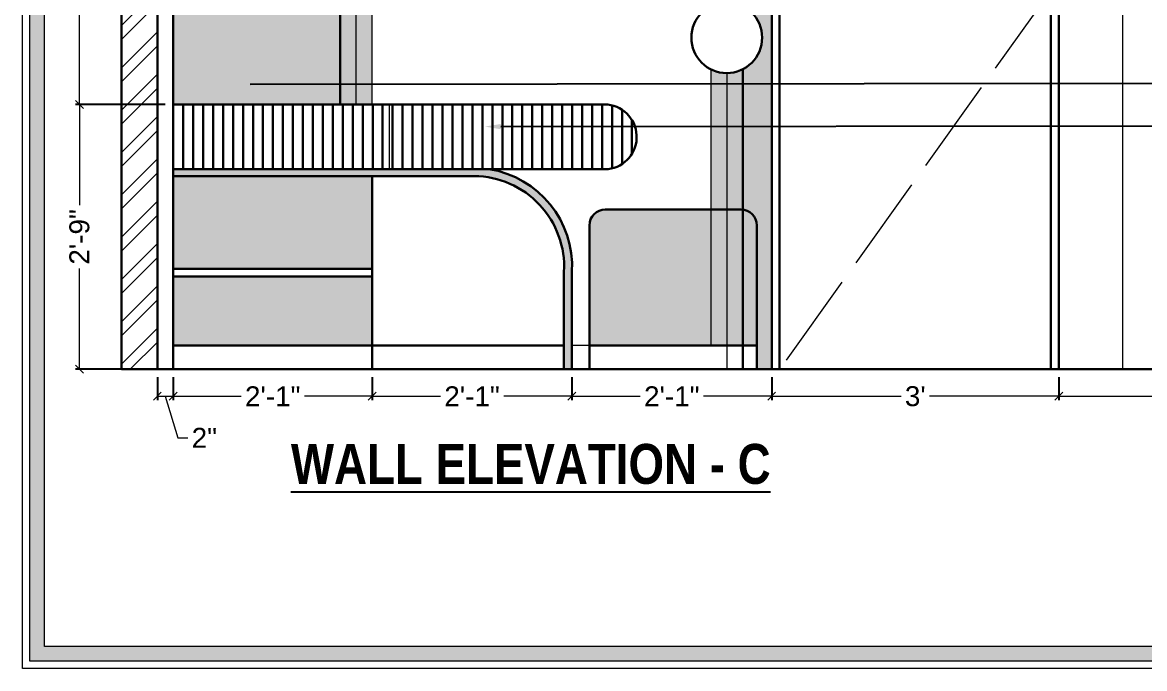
# Model space of a CAD drawing. Header units: millimetres. Extents: x 56222 to 3066687, y -650199 to -121287.
# Drawn here: x 131535.6 to 131676.2, y -183193.3 to -183112.4 of the extents above; entities that cross this region are included whole.
import ezdxf
from ezdxf import colors
from ezdxf.entities.mleader import LeaderData, LeaderLine
from ezdxf.math import Vec2, Vec3

# ---------------------------------------------------------------- set-up
doc = ezdxf.new("R2010")
doc.units = ezdxf.units.MM
doc.header["$MEASUREMENT"] = 0
doc.header["$PDMODE"] = 35
doc.linetypes.add('ACAD_ISO02W100', pattern=[15, 12, -3])
doc.linetypes.add('DASHEDX2', pattern=[1.5, 1, -0.5])
doc.layers.get('Defpoints').update_dxf_attribs({"color": 220})
doc.layers.add('AR HATCH-7', color=7, linetype='Continuous')
for name, color, linetype, lineweight in [('dim05', 1, 'Continuous', 13), ('Dimension', 10, 'DASHEDX2', 20), ('FURNITURE', 32, 'Continuous', 9), ('HACHA', 253, 'Continuous', 5), ('Labelling', 1, 'Continuous', 25), ('Text', 7, 'Continuous', 15), ('TILE', 14, 'Continuous', 9), ('wall', 7, 'Continuous', 30), ('XX~SLAB ( BEAM )~ ( DIM )', 7, 'Continuous', 9)]:
    doc.layers.add(name, color=color, linetype=linetype, lineweight=lineweight)
doc.styles.add('Arial', font='arial.ttf')
doc.styles.get("Standard").update_dxf_attribs({"font": 'arial.ttf', "height": 6})
doc.styles.add('style4', font='ARIALN.TTF')
doc.dimstyles.new('ISO-25', dxfattribs={"dimtxt": 2.5, "dimasz": 1, "dimexe": 0.5, "dimexo": 1, "dimtad": 0, "dimdec": 1, "dimlunit": 4, "dimtxsty": 'Standard', "dimblk": 'OBLIQUE', "dimcen": 2.5, "dimclrd": 1, "dimclre": 1, "dimclrt": 5, "dimadec": 0, "dimazin": 0, "dimtfac": 1, "dimtdec": 1, "dimtmove": 0, "dimatfit": 3, "dimfxl": 1, "dimlwd": -1, "dimarcsym": 0})

# ---------------------------------------------------------------- blocks, each defined once
blk = doc.blocks.new('_Oblique')
at = {"layer": 'wall', "color": 0, "lineweight": -2}
blk.add_line((-0.5, -0.5), (0.5, 0.5), dxfattribs=at)
blk = doc.blocks.new('*D223')
at = {"layer": 'Defpoints', "color": 0, "lineweight": 30, "transparency": 16777216}
for p in [(131552.4852042, -183155.8487709357), (131554.4852042, -183155.8487709357), (131554.4852042, -183159.2305793873)]:
    blk.add_point(p, dxfattribs=at)
at = {"layer": 'dim05', "color": 1, "linetype": 'Continuous', "lineweight": -2, "transparency": 16777216}
for p, q in [((131552.4852042, -183156.8487709357), (131552.4852042, -183159.7305793873)), ((131554.4852042, -183156.8487709357), (131554.4852042, -183159.7305793873))]:
    blk.add_line(p, q, dxfattribs=at)
at = {"layer": 'dim05', "color": 1, "linetype": 'Continuous', "transparency": 16777216}
for p, q in [((131552.4852042, -183159.2305793873), (131554.4852042, -183159.2305793873)), ((131553.4852042, -183159.2305793873), (131555.0460585656, -183164.4334272727)), ((131555.0460585656, -183164.4334272727), (131556.2960585656, -183164.4334272727))]:
    blk.add_line(p, q, dxfattribs=at)
at = {"layer": 'dim05', "color": 1, "transparency": 16777216, "rotation": 180}
blk.add_blockref('_Oblique', (131552.4852042, -183159.2305793873), dxfattribs=at)
at = {"layer": 'dim05', "color": 1, "transparency": 16777216}
blk.add_blockref('_Oblique', (131554.4852042, -183159.2305793873), dxfattribs=at)
at = {"layer": 'dim05', "color": 5, "lineweight": 25, "transparency": 16777216, "insert": (131558.3791076789, -183164.4334272727), "char_height": 2.5, "attachment_point": 5, "style": 'Arial'}
blk.add_mtext('2"', dxfattribs=at)
blk = doc.blocks.new('*D224')
at = {"layer": 'Defpoints', "color": 0, "lineweight": 30, "transparency": 16777216}
for p in [(131554.4852042, -183155.8487709357), (131579.4109527951, -183155.8487709357), (131579.4109527951, -183159.2305793873)]:
    blk.add_point(p, dxfattribs=at)
at = {"layer": 'dim05', "color": 1, "linetype": 'Continuous', "lineweight": -2, "transparency": 16777216}
for p, q in [((131554.4852042, -183156.8487709357), (131554.4852042, -183159.7305793873)), ((131579.4109527951, -183156.8487709357), (131579.4109527951, -183159.7305793873))]:
    blk.add_line(p, q, dxfattribs=at)
at = {"layer": 'dim05', "color": 1, "linetype": 'Continuous', "transparency": 16777216}
for p, q in [((131554.4852042, -183159.2305793873), (131562.9789448004, -183159.2305793873)), ((131579.4109527951, -183159.2305793873), (131570.9172121947, -183159.2305793873))]:
    blk.add_line(p, q, dxfattribs=at)
at = {"layer": 'dim05', "color": 1, "transparency": 16777216, "rotation": 180}
blk.add_blockref('_Oblique', (131554.4852042, -183159.2305793873), dxfattribs=at)
at = {"layer": 'dim05', "color": 1, "transparency": 16777216}
blk.add_blockref('_Oblique', (131579.4109527951, -183159.2305793873), dxfattribs=at)
at = {"layer": 'dim05', "color": 5, "lineweight": 25, "transparency": 16777216, "insert": (131566.9480784975, -183159.2305793873), "char_height": 2.5, "attachment_point": 5, "style": 'Arial'}
blk.add_mtext('2\'-1"', dxfattribs=at)
blk = doc.blocks.new('*D225')
at = {"layer": 'Defpoints', "color": 0, "lineweight": 30, "transparency": 16777216}
for p in [(131579.4109527951, -183155.8487709357), (131604.4540900674, -183155.8487709357), (131604.4540900674, -183159.2305793873)]:
    blk.add_point(p, dxfattribs=at)
at = {"layer": 'dim05', "color": 1, "linetype": 'Continuous', "lineweight": -2, "transparency": 16777216}
for p, q in [((131579.4109527951, -183156.8487709357), (131579.4109527951, -183159.7305793873)), ((131604.4540900674, -183156.8487709357), (131604.4540900674, -183159.7305793873))]:
    blk.add_line(p, q, dxfattribs=at)
at = {"layer": 'dim05', "color": 1, "linetype": 'Continuous', "transparency": 16777216}
for p, q in [((131579.4109527951, -183159.2305793873), (131587.9633877341, -183159.2305793873)), ((131604.4540900674, -183159.2305793873), (131595.9016551284, -183159.2305793873))]:
    blk.add_line(p, q, dxfattribs=at)
at = {"layer": 'dim05', "color": 1, "transparency": 16777216, "rotation": 180}
blk.add_blockref('_Oblique', (131579.4109527951, -183159.2305793873), dxfattribs=at)
at = {"layer": 'dim05', "color": 1, "transparency": 16777216}
blk.add_blockref('_Oblique', (131604.4540900674, -183159.2305793873), dxfattribs=at)
at = {"layer": 'dim05', "color": 5, "lineweight": 25, "transparency": 16777216, "insert": (131591.9325214312, -183159.2305793873), "char_height": 2.5, "attachment_point": 5, "style": 'Arial'}
blk.add_mtext('2\'-1"', dxfattribs=at)
blk = doc.blocks.new('*D226')
at = {"layer": 'Defpoints', "color": 0, "lineweight": 30, "transparency": 16777216}
for p in [(131604.4540900674, -183155.8487709357), (131629.4852042, -183155.8487709357), (131629.4852042, -183159.2305793873)]:
    blk.add_point(p, dxfattribs=at)
at = {"layer": 'dim05', "color": 1, "linetype": 'Continuous', "lineweight": -2, "transparency": 16777216}
for p, q in [((131604.4540900674, -183156.8487709357), (131604.4540900674, -183159.7305793873)), ((131629.4852042, -183156.8487709357), (131629.4852042, -183159.7305793873))]:
    blk.add_line(p, q, dxfattribs=at)
at = {"layer": 'dim05', "color": 1, "linetype": 'Continuous', "transparency": 16777216}
for p, q in [((131604.4540900674, -183159.2305793873), (131613.0005134366, -183159.2305793873)), ((131629.4852042, -183159.2305793873), (131620.9387808309, -183159.2305793873))]:
    blk.add_line(p, q, dxfattribs=at)
at = {"layer": 'dim05', "color": 1, "transparency": 16777216, "rotation": 180}
blk.add_blockref('_Oblique', (131604.4540900674, -183159.2305793873), dxfattribs=at)
at = {"layer": 'dim05', "color": 1, "transparency": 16777216}
blk.add_blockref('_Oblique', (131629.4852042, -183159.2305793873), dxfattribs=at)
at = {"layer": 'dim05', "color": 5, "lineweight": 25, "transparency": 16777216, "insert": (131616.9696471337, -183159.2305793873), "char_height": 2.5, "attachment_point": 5, "style": 'Arial'}
blk.add_mtext('2\'-1"', dxfattribs=at)
blk = doc.blocks.new('*D227')
at = {"layer": 'Defpoints', "color": 0, "lineweight": 30, "transparency": 16777216}
for p in [(131629.4852042, -183155.8487709357), (131665.4852042, -183155.8487709357), (131665.4852042, -183159.2305793873)]:
    blk.add_point(p, dxfattribs=at)
at = {"layer": 'dim05', "color": 1, "linetype": 'Continuous', "lineweight": -2, "transparency": 16777216}
for p, q in [((131629.4852042, -183156.8487709357), (131629.4852042, -183159.7305793873)), ((131665.4852042, -183156.8487709357), (131665.4852042, -183159.7305793873))]:
    blk.add_line(p, q, dxfattribs=at)
at = {"layer": 'dim05', "color": 1, "linetype": 'Continuous', "transparency": 16777216}
for p, q in [((131629.4852042, -183159.2305793873), (131645.7108181154, -183159.2305793873)), ((131665.4852042, -183159.2305793873), (131649.2595902846, -183159.2305793873))]:
    blk.add_line(p, q, dxfattribs=at)
at = {"layer": 'dim05', "color": 1, "transparency": 16777216, "rotation": 180}
blk.add_blockref('_Oblique', (131629.4852042, -183159.2305793873), dxfattribs=at)
at = {"layer": 'dim05', "color": 1, "transparency": 16777216}
blk.add_blockref('_Oblique', (131665.4852042, -183159.2305793873), dxfattribs=at)
at = {"layer": 'dim05', "color": 5, "lineweight": 25, "transparency": 16777216, "insert": (131647.4852042, -183159.2305793873), "char_height": 2.5, "attachment_point": 5, "style": 'Arial'}
blk.add_mtext("3'", dxfattribs=at)
blk = doc.blocks.new('*D228')
at = {"layer": 'Defpoints', "color": 0, "lineweight": 30, "transparency": 16777216}
for p in [(131665.4852042, -183155.8487709357), (131733.4852042, -183155.8487709357), (131733.4852042, -183159.2305793873)]:
    blk.add_point(p, dxfattribs=at)
at = {"layer": 'dim05', "color": 1, "linetype": 'Continuous', "lineweight": -2, "transparency": 16777216}
for p, q in [((131665.4852042, -183156.8487709357), (131665.4852042, -183159.7305793873)), ((131733.4852042, -183156.8487709357), (131733.4852042, -183159.7305793873))]:
    blk.add_line(p, q, dxfattribs=at)
at = {"layer": 'dim05', "color": 1, "linetype": 'Continuous', "transparency": 16777216}
for p, q in [((131665.4852042, -183159.2305793873), (131695.5373870104, -183159.2305793873)), ((131733.4852042, -183159.2305793873), (131703.4330213896, -183159.2305793873))]:
    blk.add_line(p, q, dxfattribs=at)
at = {"layer": 'dim05', "color": 1, "transparency": 16777216, "rotation": 180}
blk.add_blockref('_Oblique', (131665.4852042, -183159.2305793873), dxfattribs=at)
at = {"layer": 'dim05', "color": 1, "transparency": 16777216}
blk.add_blockref('_Oblique', (131733.4852042, -183159.2305793873), dxfattribs=at)
at = {"layer": 'dim05', "color": 5, "lineweight": 25, "transparency": 16777216, "insert": (131699.4852042, -183159.2305793873), "char_height": 2.5, "attachment_point": 5, "style": 'Arial'}
blk.add_mtext('5\'-8"', dxfattribs=at)
blk = doc.blocks.new('*D229')
at = {"layer": 'Defpoints', "color": 0, "lineweight": 30, "transparency": 16777216}
for p in [(131542.7254088488, -183122.673223973), (131554.4852042001, -183122.673223973), (131552.4852042001, -183155.8487709357)]:
    blk.add_point(p, dxfattribs=at)
at = {"layer": 'dim05', "color": 1, "linetype": 'Continuous', "lineweight": -2, "transparency": 16777216}
for p, q in [((131553.4852042001, -183122.673223973), (131542.2254088488, -183122.673223973)), ((131551.4852042001, -183155.8487709357), (131542.2254088488, -183155.8487709357))]:
    blk.add_line(p, q, dxfattribs=at)
at = {"layer": 'dim05', "color": 1, "linetype": 'Continuous', "transparency": 16777216}
for p, q in [((131542.7254088488, -183122.673223973), (131542.7254088488, -183135.2918637573)), ((131542.7254088488, -183155.8487709357), (131542.7254088488, -183143.2301311515))]:
    blk.add_line(p, q, dxfattribs=at)
at = {"layer": 'dim05', "color": 1, "transparency": 16777216}
for p, rotation in [((131542.7254088488, -183122.673223973), 90), ((131542.7254088488, -183155.8487709357), 270)]:
    blk.add_blockref('_Oblique', p, dxfattribs=dict(at, rotation=rotation))
at = {"layer": 'dim05', "color": 5, "lineweight": 25, "transparency": 16777216, "insert": (131542.7254088488, -183139.2609974544), "char_height": 2.5, "attachment_point": 5, "rotation": 90, "style": 'Arial'}
blk.add_mtext('2\'-9"', dxfattribs=at)
blk = doc.blocks.new('*D230')
at = {"layer": 'Defpoints', "color": 0, "lineweight": 30, "transparency": 16777216}
for p in [(131542.7254088489, -183034.8487709358), (131552.4852042001, -183034.8487709358), (131554.4852042001, -183122.673223973)]:
    blk.add_point(p, dxfattribs=at)
at = {"layer": 'dim05', "color": 1, "linetype": 'Continuous', "lineweight": -2, "transparency": 16777216}
for p, q in [((131551.4852042001, -183034.8487709358), (131542.2254088489, -183034.8487709358)), ((131553.4852042001, -183122.673223973), (131542.2254088489, -183122.673223973))]:
    blk.add_line(p, q, dxfattribs=at)
at = {"layer": 'dim05', "color": 1, "linetype": 'Continuous', "transparency": 16777216}
for p, q in [((131542.7254088489, -183034.8487709358), (131542.7254088489, -183074.8234121884)), ((131542.7254088489, -183122.673223973), (131542.7254088489, -183082.6985827204))]:
    blk.add_line(p, q, dxfattribs=at)
at = {"layer": 'dim05', "color": 1, "transparency": 16777216}
for p, rotation in [((131542.7254088489, -183034.8487709358), 90), ((131542.7254088489, -183122.673223973), 270)]:
    blk.add_blockref('_Oblique', p, dxfattribs=dict(at, rotation=rotation))
at = {"layer": 'dim05', "color": 5, "lineweight": 25, "transparency": 16777216, "insert": (131542.7254088488, -183078.7609974544), "char_height": 2.5, "attachment_point": 5, "rotation": 90, "style": 'Arial'}
blk.add_mtext('7\'-4"', dxfattribs=at)

msp = doc.modelspace()

# ---------------------------------------------------------------- hatches: boundary and pattern name
at = {"layer": 'AR HATCH-7', "lineweight": 9, "true_color": 0x939598}
h = msp.add_hatch(dxfattribs=at)
h.set_pattern_fill('ANSI32', color=252, scale=10)
h.set_pattern_definition([(45, (0, 0), (-2.651650429449553, 2.651650429449553), []), (45, (1.76776695, 0), (-2.651650429449553, 2.651650429449553), [])])
h.paths.add_polyline_path([(131552.4852042, -183040.8487709356), (131547.9852042, -183040.8487709356), (131547.9852042, -183155.8487709357), (131552.4852042, -183155.8487709357)])
h.paths.add_polyline_path([(131737.9852042, -183040.8487709356), (131733.4852042, -183040.8487709356), (131733.4852042, -183050.1773781594), (131737.9852042, -183050.169955115)])
h.paths.add_polyline_path([(131737.9852042, -183050.169955115), (131733.4852042, -183050.1773781594), (131733.4852042, -183066.1775816904), (131737.9852042, -183066.1545076646)])
h.paths.add_polyline_path([(131737.9852042, -183066.1545076646), (131733.4852042, -183066.1775816904), (131733.4852042, -183075.8639459969), (131737.9852042, -183075.8579782406)])
h.paths.add_polyline_path([(131737.9852042, -183075.8579782406), (131733.4852042, -183075.8639459969), (131733.4852042, -183086.8478570585), (131737.9852042, -183086.8430372943)])
h.paths.add_polyline_path([(131737.9852042, -183086.8430372943), (131733.4852042, -183086.8478570585), (131733.4852042, -183091.682443849), (131737.9852042, -183091.6593698232)])
h.paths.add_polyline_path([(131737.9852042, -183091.6593698232), (131733.4852042, -183091.682443849), (131733.4852042, -183102.4232027702), (131737.9852042, -183102.4157797259)])
h.paths.add_polyline_path([(131737.9852042, -183102.4157797259), (131733.4852042, -183102.4232027702), (131733.4852042, -183119.9589824714), (131737.9852042, -183119.9541627073)])
h.paths.add_polyline_path([(131737.9852042, -183119.9541627073), (131733.4852042, -183119.9589824714), (131733.4852042, -183125.2655519565), (131737.9852042, -183125.2596913561)])
h.paths.add_polyline_path([(131737.9852042, -183125.2596913561), (131733.4852042, -183125.2655519565), (131733.4852042, -183155.8487709357), (131737.9852042, -183155.8487709357)])
h.paths.add_polyline_path([(131765.3410944221, -183026.9532800456), (131791.0333133531, -183026.9532800456), (131791.0333133531, -183023.7758760848), (131765.3410944221, -183023.7758760848)], flags=9)
h.paths.add_polyline_path([(131771.1257188519, -183063.2277574927), (131784.120599122, -183063.2277574927), (131784.120599122, -183060.2108719205), (131771.1257188519, -183060.2108719205)], flags=9)
h.paths.add_polyline_path([(131768.8590051619, -183078.4755826953), (131786.387312812, -183078.4755826953), (131786.387312812, -183075.4040287268), (131768.8590051619, -183075.4040287268)], flags=9)
h.paths.add_polyline_path([(131762.6337840968, -183023.6735214739), (131793.7229119747, -183023.6735214739), (131793.7229119747, -183020.4961175131), (131762.6337840968, -183020.4961175131)], flags=9)
h.paths.add_polyline_path([(131781.1476331081, -183131.0131533922), (131793.4881182001, -183131.0131533922), (131793.4881182001, -183128.6800753161), (131781.1476331081, -183128.6800753161)], flags=9)
h.paths.add_polyline_path([(131778.6473430063, -183089.8708795363), (131790.1634533252, -183089.8708795363), (131790.1634533252, -183087.5670418846), (131778.6473430063, -183087.5670418846)], flags=9)
h.paths.add_polyline_path([(131763.2804073106, -183099.545558126), (131772.1125544601, -183099.545558126), (131772.1125544601, -183097.2109410802), (131763.2804073106, -183097.2109410802)], flags=9)
h.paths.add_polyline_path([(131763.7465314403, -183089.8372786977), (131770.6862588399, -183089.8372786977), (131770.6862588399, -183087.5811491069), (131763.7465314403, -183087.5811491069)], flags=9)
h.paths.add_polyline_path([(131761.4610233761, -183073.2970014975), (131782.5403862383, -183073.2970014975), (131782.5403862383, -183070.1216920679), (131761.4610233761, -183070.1216920679)], flags=9)
h.paths.add_polyline_path([(131765.4319230324, -183165.2369204529), (131782.3712208842, -183165.2369204529), (131782.3712208842, -183162.5880453139), (131765.4319230324, -183162.5880453139)], flags=9)
h.paths.add_polyline_path([(131765.0966717611, -183161.5230808309), (131778.7724432086, -183161.5230808309), (131778.7724432086, -183158.8742056919), (131765.0966717611, -183158.8742056919)], flags=9)
h.paths.add_polyline_path([(131765.4108793371, -183157.3130287163), (131790.5326673569, -183157.3130287163), (131790.5326673569, -183154.6641535774), (131765.4108793371, -183154.6641535774)], flags=9)
h.paths.add_polyline_path([(131765.6263644228, -183153.6630888742), (131785.132116274, -183153.6630888742), (131785.132116274, -183151.0142137352), (131765.6263644228, -183151.0142137352)], flags=9)
h.paths.add_polyline_path([(131760.959267743, -183055.8071612625), (131783.788262406, -183055.8071612625), (131783.788262406, -183052.631851833), (131760.959267743, -183052.631851833)], flags=9)
h.paths.add_polyline_path([(131761.46429735, -183049.9545839423), (131792.0548994577, -183049.9545839423), (131792.0548994577, -183041.8619100704), (131761.46429735, -183041.8619100704)], flags=9)
h.paths.add_polyline_path([(131761.46429735, -183041.181833895), (131794.4418075822, -183041.181833895), (131794.4418075822, -183038.8376045569), (131761.46429735, -183038.8376045569)], flags=9)
h.paths.add_polyline_path([(131761.46429735, -183038.1567524036), (131787.1095920854, -183038.1567524036), (131787.1095920854, -183035.8125230655), (131761.46429735, -183035.8125230655)], flags=9)
h.paths.add_polyline_path([(131761.6548856843, -183033.5006733231), (131770.255161398, -183033.5006733231), (131770.255161398, -183031.1660562773), (131761.6548856843, -183031.1660562773)], flags=9)
h.paths.add_polyline_path([(131790.5005364155, -183118.5867908075), (131792.9242280251, -183118.5867908075), (131792.9242280251, -183116.4017796608), (131790.5005364155, -183116.4017796608)], flags=9)
h.paths.add_polyline_path([(131786.0538443081, -183118.2739747463), (131788.4797057401, -183118.2739747463), (131788.4797057401, -183116.6769854673), (131786.0538443081, -183116.6769854673)], flags=9)
h.paths.add_polyline_path([(131781.6997312894, -183118.2739747461), (131784.1255927214, -183118.2739747461), (131784.1255927214, -183116.6769854671), (131781.6997312894, -183116.6769854671)], flags=9)
h.paths.add_polyline_path([(131761.5891988432, -183118.8111405118), (131776.7280438528, -183118.8111405118), (131776.7280438528, -183116.476523466), (131761.5891988432, -183116.476523466)], flags=9)
h.paths.add_polyline_path([(131782.8569154628, -183123.3358547781), (131791.7880696636, -183123.3358547781), (131791.7880696636, -183120.2363697878), (131782.8569154628, -183120.2363697878)], flags=9)
h.paths.add_polyline_path([(131761.5894553381, -183123.2954414982), (131778.9469816756, -183123.2954414982), (131778.9469816756, -183120.9623634221), (131761.5894553381, -183120.9623634221)], flags=9)
h.paths.add_polyline_path([(131784.2317284013, -183127.4994778542), (131790.3537498965, -183127.4994778542), (131790.3537498965, -183124.3999928639), (131784.2317284013, -183124.3999928639)], flags=9)
h.paths.add_polyline_path([(131761.6020235908, -183130.9701319177), (131774.262101392, -183130.9701319177), (131774.262101392, -183128.7124633572), (131761.6020235908, -183128.7124633572)], flags=9)
h.paths.add_polyline_path([(131783.2062615864, -183135.5811005692), (131791.4294897218, -183135.5811005692), (131791.4294897218, -183133.3249709785), (131783.2062615864, -183133.3249709785)], flags=9)
h.paths.add_polyline_path([(131761.5894553382, -183135.4198252254), (131776.61185164, -183135.4198252254), (131776.61185164, -183133.0867471494), (131761.5894553382, -183133.0867471494)], flags=9)
h.paths.add_polyline_path([(131761.224055154, -183127.1422451088), (131769.476010724, -183127.1422451088), (131769.476010724, -183124.8091670327), (131761.224055154, -183124.8091670327)], flags=9)
h.paths.add_polyline_path([(131762.6211902211, -183111.6651185121), (131794.3773574182, -183111.6651185121), (131794.3773574182, -183107.7394036871), (131762.6211902211, -183107.7394036871)], flags=9)
h.paths.add_polyline_path([(131765.859986543, -183014.8342647433), (131791.7037099037, -183014.8342647433), (131791.7037099037, -183011.6589553137), (131765.859986543, -183011.6589553137)], flags=9)
h.paths.add_polyline_path([(131568.1114574044, -183172.4976384983), (131630.7444724112, -183172.4976384983), (131630.7444724112, -183162.0133274479), (131568.1114574044, -183162.0133274479)], flags=9)
at = {"layer": 'AR HATCH-7', "lineweight": 30, "true_color": 0xe7e2df, "transparency": 33554687}
h = msp.add_hatch(color=254, dxfattribs=at)
h.dxf.hatch_style = 1
edge = h.paths.add_edge_path()
edge.add_line((131629.4852042, -183040.8487709356), (131554.4852042, -183040.8487709356))
edge.add_line((131554.4852042, -183040.8487709356), (131554.4852042, -183122.673223973))
edge.add_line((131554.4852042, -183122.673223973), (131575.4109527951, -183122.673223973))
edge.add_line((131575.4109527951, -183122.673223973), (131575.4109527951, -183087.017163861))
edge.add_line((131575.4109527951, -183087.017163861), (131571.6008610338, -183087.0212446929))
edge.add_line((131571.6008610338, -183087.0212446929), (131571.6008610338, -183100.006963003))
edge.add_arc((131564.9832368958, -183098.7983422635), 6.72708802699165, 186.1842160074224, 349.6497656373681, ccw=False)
edge.add_line((131558.2952959588, -183099.5230210521), (131558.2952959588, -183063.5576102674))
edge.add_arc((131564.9832368958, -183064.2822890561), 6.727088027010899, 90, 173.815783992058, ccw=False)
edge.add_line((131564.9832368958, -183057.5552010291), (131564.9480784975, -183057.5544132207))
edge.add_line((131564.9480784975, -183057.5544132207), (131564.9832368958, -183057.5552010291))
edge.add_arc((131564.9832368958, -183064.2822890561), 6.727088027022546, 10.350234362343485, 90, ccw=False)
edge.add_line((131571.6008610338, -183063.0736683166), (131571.6008610338, -183087.0212446929))
edge.add_line((131571.6008610338, -183087.0212446929), (131575.4109527951, -183087.017163861))
edge.add_line((131575.4109527951, -183087.017163861), (131575.4109527951, -183078.0105382809))
edge.add_arc((131600.6325931214, -183078.0105382809), 25.22164032631554, 10.592526118590285, 180.0000000000661, ccw=False)
edge.add_line((131625.4244399521, -183073.3742173824), (131629.4852042, -183073.3688321266))
edge.add_line((131629.4852042, -183073.3688321266), (131629.4852042, -183040.8487709356))
edge = h.paths.add_edge_path(flags=17)
edge.add_line((131629.4852042, -183073.3688321266), (131625.4244399521, -183073.3742173824))
edge.add_arc((131600.6325931213, -183078.0105382809), 25.22164032637338, -6.610889613511972e-11, 10.5925261185659, ccw=False)
edge.add_line((131625.8542334477, -183078.0105382809), (131625.8542334477, -183086.9010242866))
edge.add_arc((131623.8542334482, -183090.8612871335), 4.436629555757349, 61.480835737285815, 63.20544899635638, ccw=False)
edge.add_line((131625.9725141191, -183086.9630094607), (131629.4852042, -183086.9592471635))
edge.add_line((131629.4852042, -183086.9592471635), (131629.4852042, -183073.3688321266))
edge = h.paths.add_edge_path(flags=17)
edge.add_line((131629.4852042, -183086.9592471635), (131625.9725141191, -183086.9630094607))
edge.add_arc((131623.8542334477, -183090.8612871337), 4.436629556121227, 0, 61.48083573256878, ccw=False)
edge.add_arc((131623.8542334477, -183090.8612871337), 4.436629556119442, 296.7945510083305, 359.99999999962415, ccw=False)
edge.add_line((131625.8542334477, -183094.8215499808), (131625.8542334477, -183098.6234983395))
edge.add_arc((131623.8542334477, -183102.5837611866), 4.43662955611028, -0.16745377827578523, 63.20544899150008, ccw=False)
edge.add_line((131628.2908440556, -183102.5967277494), (131629.4852042, -183102.5947575743))
edge.add_line((131629.4852042, -183102.5947575743), (131629.4852042, -183086.9592471635))
edge = h.paths.add_edge_path(flags=17)
edge.add_line((131629.4852042, -183102.5947575743), (131628.2908440556, -183102.5967277494))
edge.add_arc((131623.8542334477, -183102.5837611866), 4.436629556105052, 296.79455100849987, 359.8325462217242, ccw=False)
edge.add_line((131625.8542334477, -183106.5440240337), (131625.8542334477, -183110.3459723925))
edge.add_arc((131623.8542334477, -183114.3062352396), 4.43662955613626, 3.757918420888018e-10, 63.20544899166953, ccw=False)
edge.add_arc((131623.8542334477, -183114.3062352396), 4.436629556119442, 296.7945510083305, 359.99999999962415, ccw=False)
edge.add_line((131625.8542334477, -183118.2664980867), (131625.8542334477, -183120.0742615593))
edge.add_line((131625.8542334477, -183120.0742615593), (131629.4852042, -183120.0703725764))
edge.add_line((131629.4852042, -183120.0703725764), (131629.4852042, -183102.5947575743))
h.paths.add_polyline_path([(131629.4852042, -183120.0703725764), (131625.8542334477, -183120.0742615593), (131625.8542334477, -183125.4057257591), (131629.4852042, -183125.4009969439)])
edge = h.paths.add_edge_path()
edge.add_line((131629.4852042, -183125.4009969439), (131625.8542334477, -183125.4057257591))
edge.add_line((131625.8542334477, -183125.4057257591), (131625.8542334477, -183135.8381298537))
edge.add_arc((131625.6303663733, -183137.8255612445), 2.000000000022324, 8.33779267850332e-10, 83.57321245498753, ccw=False)
edge.add_line((131627.6303663733, -183137.8255612445), (131627.6303663734, -183155.8487709357))
edge.add_line((131627.6303663734, -183155.8487709357), (131629.4852042, -183155.8487709357))
edge.add_line((131629.4852042, -183155.8487709357), (131629.4852042, -183125.4009969439))
edge = h.paths.add_edge_path()
edge.add_line((131625.8542334477, -183125.4057257591), (131623.8542334477, -183125.4083304704))
edge.add_line((131623.8542334477, -183125.4083304704), (131623.8542334477, -183135.8255612445))
edge.add_line((131623.8542334477, -183135.8255612445), (131625.6303663733, -183135.8255612445))
edge.add_arc((131625.6303663733, -183137.8255612445), 2.000000000029104, 83.57321245333048, 89.9999999983325, ccw=False)
edge.add_line((131625.8542334477, -183135.8381298537), (131625.8542334477, -183125.4057257591))
h.paths.add_polyline_path([(131623.8542334477, -183125.4083304704), (131621.8542334477, -183125.4109351817), (131621.8542334477, -183135.8255612445), (131623.8542334477, -183135.8255612445)])
h.paths.add_polyline_path([(131625.8542334477, -183120.0742615593), (131623.8542334477, -183120.0764036767), (131623.8542334477, -183125.4083304704), (131625.8542334477, -183125.4057257591)])
h.paths.add_polyline_path([(131623.8542334477, -183120.0764036767), (131621.8542334477, -183120.0785457941), (131621.8542334477, -183125.4109351817), (131623.8542334477, -183125.4083304704)])
edge = h.paths.add_edge_path(flags=17)
edge.add_arc((131623.8542334477, -183114.3062352396), 4.436629556149379, 270.00000000037585, 296.79455100866596, ccw=False)
edge.add_line((131623.8542334477, -183118.7428647957), (131623.8542334477, -183120.0764036767))
edge.add_line((131623.8542334477, -183120.0764036767), (131625.8542334477, -183120.0742615593))
edge.add_line((131625.8542334477, -183120.0742615593), (131625.8542334477, -183118.2664980867))
edge = h.paths.add_edge_path(flags=17)
edge.add_arc((131623.8542334477, -183114.3062352396), 4.436629556148546, 243.20544899133398, 269.99999999962415, ccw=False)
edge.add_line((131621.8542334477, -183118.2664980867), (131621.8542334477, -183120.0785457941))
edge.add_line((131621.8542334477, -183120.0785457941), (131623.8542334477, -183120.0764036767))
edge.add_line((131623.8542334477, -183120.0764036767), (131623.8542334477, -183118.7428647957))
edge = h.paths.add_edge_path(flags=17)
edge.add_arc((131623.8542334477, -183102.5837611866), 4.436629556123401, 270.00000000037585, 296.7945510088354, ccw=False)
edge.add_line((131623.8542334477, -183107.0203907427), (131623.8542334477, -183109.8696056835))
edge.add_arc((131623.8542334477, -183114.3062352396), 4.436629556148546, 63.20544899133398, 89.99999999962421, ccw=False)
edge.add_line((131625.8542334477, -183110.3459723925), (131625.8542334477, -183106.5440240337))
edge = h.paths.add_edge_path(flags=17)
edge.add_arc((131623.8542334477, -183102.5837611866), 4.436629556119442, 243.2054489911646, 269.99999999962415, ccw=False)
edge.add_line((131621.8542334477, -183106.5440240337), (131621.8542334477, -183110.3459723925))
edge.add_arc((131623.8542334477, -183114.3062352396), 4.436629556149379, 90.00000000037579, 116.79455100866599, ccw=False)
edge.add_line((131623.8542334477, -183109.8696056835), (131623.8542334477, -183107.0203907427))
edge = h.paths.add_edge_path(flags=17)
edge.add_arc((131623.8542334477, -183090.8612871337), 4.436629556149379, 270.00000000037585, 296.79455100866596, ccw=False)
edge.add_line((131623.8542334477, -183095.2979166898), (131623.8542334477, -183098.1471316305))
edge.add_arc((131623.8542334477, -183102.5837611866), 4.436629556119442, 63.20544899116459, 89.99999999962421, ccw=False)
edge.add_line((131625.8542334477, -183098.6234983395), (131625.8542334477, -183094.8215499808))
edge = h.paths.add_edge_path(flags=17)
edge.add_arc((131623.8542334477, -183090.8612871337), 4.436629556148546, 243.20544899133398, 269.99999999962415, ccw=False)
edge.add_line((131621.8542334477, -183094.8215499808), (131621.8542334477, -183098.6234983395))
edge.add_arc((131623.8542334477, -183102.5837611866), 4.436629556123401, 90.00000000037579, 116.79455100883541, ccw=False)
edge.add_line((131623.8542334477, -183098.1471316305), (131623.8542334477, -183095.2979166898))
edge = h.paths.add_edge_path(flags=17)
edge.add_line((131625.4244399521, -183073.3742173824), (131623.3872443433, -183073.3769190462))
edge.add_arc((131600.6325931213, -183078.0105382809), 23.22164032639741, -7.179323802120052e-11, 11.509993107715104, ccw=False)
edge.add_line((131623.8542334477, -183078.0105382809), (131623.8542334477, -183086.4246575776))
edge.add_arc((131623.8542334477, -183090.8612871337), 4.436629556148546, 63.20544899133398, 89.99999999962421, ccw=False)
edge.add_line((131625.8542334477, -183086.9010242866), (131625.8542334477, -183078.0105382809))
edge.add_arc((131600.6325931213, -183078.0105382809), 25.22164032637374, 359.9999999999339, 370.592526118566)
edge = h.paths.add_edge_path(flags=16)
edge.add_line((131623.3872443433, -183073.3769190462), (131621.3428009816, -183073.3796303217))
edge.add_arc((131600.6325931214, -183078.010538281), 21.22164032631614, 7.861444828449748e-11, 12.60428963680431, ccw=False)
edge.add_line((131621.8542334477, -183078.0105382809), (131621.8542334477, -183086.9010242866))
edge.add_arc((131623.8542334477, -183090.8612871337), 4.436629556149379, 90.00000000037579, 116.79455100866599, ccw=False)
edge.add_line((131623.8542334477, -183086.4246575776), (131623.8542334477, -183078.0105382809))
edge.add_arc((131600.6325931213, -183078.0105382809), 23.22164032640285, 359.9999999999282, 371.5099931077151)
edge = h.paths.add_edge_path(flags=17)
edge.add_line((131575.4109527951, -183078.0105382809), (131575.4109527951, -183087.017163861))
edge.add_line((131575.4109527951, -183087.017163861), (131577.4109527951, -183087.0150217436))
edge.add_line((131577.4109527951, -183087.0150217436), (131577.4109527951, -183078.0105382809))
edge.add_arc((131600.6325931214, -183078.0105382809), 23.22164032631554, 11.509993107828393, 180, ccw=False)
edge.add_line((131623.3872443433, -183073.3769190462), (131625.4244399521, -183073.3742173824))
edge.add_arc((131600.6325931214, -183078.0105382809), 25.22164032632151, 10.59252611865526, 180)
edge = h.paths.add_edge_path(flags=16)
edge.add_line((131577.4109527951, -183078.0105382809), (131577.4109527951, -183087.0150217436))
edge.add_line((131577.4109527951, -183087.0150217436), (131579.4109527951, -183087.0128796262))
edge.add_line((131579.4109527951, -183087.0128796262), (131579.4109527951, -183078.0105382809))
edge.add_arc((131600.6325931214, -183078.0105382809), 21.22164032631554, 12.604289636727685, 180, ccw=False)
edge.add_line((131621.3428009816, -183073.3796303217), (131623.3872443433, -183073.3769190462))
edge.add_arc((131600.6325931214, -183078.0105382809), 23.22164032631766, 11.50999310782845, 180)
h.paths.add_polyline_path([(131579.4109527951, -183087.0128796262), (131577.4109527951, -183087.0150217436), (131577.4109527951, -183120.1261471566), (131579.4109527951, -183120.1240050392)], flags=17)
h.paths.add_polyline_path([(131577.4109527951, -183087.0150217436), (131575.4109527951, -183087.017163861), (131575.4109527951, -183120.128289274), (131577.4109527951, -183120.1261471566)], flags=17)
h.paths.add_polyline_path([(131579.4109527951, -183120.1240050392), (131577.4109527951, -183120.1261471566), (131577.4109527951, -183122.673223973), (131579.4109527951, -183122.673223973)], flags=17)
h.paths.add_polyline_path([(131577.4109527951, -183120.1261471566), (131575.4109527951, -183120.128289274), (131575.4109527951, -183122.673223973), (131577.4109527951, -183122.673223973)], flags=17)
at = {"layer": 'AR HATCH-7', "lineweight": 30, "true_color": 0xc8c92d}
h = msp.add_hatch(color=52, dxfattribs=at)
h.dxf.hatch_style = 1
edge = h.paths.add_edge_path()
edge.add_line((131594.0482541753, -183130.7697717351), (131554.4852042, -183130.7697717351))
edge.add_line((131554.4852042, -183130.7697717351), (131554.4852042, -183131.6383015169))
edge.add_line((131554.4852042, -183131.6383015169), (131592.2040900674, -183131.6383015169))
edge.add_arc((131592.0911913262, -183143.0175815868), 11.3798401146511, -3.1267830639131944, 89.43156253187777, ccw=False)
edge.add_line((131603.4540900674, -183143.6383015169), (131603.4540900674, -183155.8487709357))
edge.add_line((131603.4540900674, -183155.8487709357), (131604.4540900674, -183155.8487709357))
edge.add_line((131604.4540900674, -183155.8487709357), (131604.4540900674, -183143.6383015169))
edge.add_arc((131592.1078294277, -183142.9803337673), 12.36378070592016, 356.9494288934499, 440.9704240281685)
at = {"layer": 'Dimension', "linetype": 'Continuous', "true_color": 0xd39e00}
h = msp.add_hatch(color=42, dxfattribs=at)
h.paths.add_polyline_path([(131536.4990437951, -183007.5772644597), (131536.4990437951, -183192.4133636831), (131799.0968054884, -183192.4133636831), (131799.0968054884, -183007.5772644597)])
h.paths.add_polyline_path([(131538.3420062482, -183009.4202269126), (131797.2538430354, -183009.4202269126), (131797.2538430354, -183190.5704012301), (131538.3420062482, -183190.5704012301)], flags=16)
at = {"layer": 'FURNITURE', "lineweight": 30, "true_color": 0xf7abae}
h = msp.add_hatch(color=241, dxfattribs=at)
h.dxf.hatch_style = 1
h.paths.add_polyline_path([(131579.410952795, -183131.6383015169), (131554.4852042, -183131.6383015169), (131554.4852042, -183143.2435362262), (131579.4109527951, -183143.2435362263)])
h.paths.add_polyline_path([(131579.4109527951, -183144.2435362263), (131554.4852042, -183144.2435362262), (131554.4852042, -183152.8487709357), (131579.4109527951, -183152.8487709356)])
h = msp.add_hatch(color=241, dxfattribs=at)
h.dxf.hatch_style = 1
edge = h.paths.add_edge_path()
edge.add_line((131621.8291755377, -183135.8255612445), (131608.6391763692, -183135.8255612445))
edge.add_arc((131608.639176369, -183137.8255612444), 1.999999999854481, 89.99999999583119, 180.0000000025013)
edge.add_line((131606.6391763692, -183137.8255612445), (131606.6391763692, -183152.8487709356))
edge.add_line((131606.6391763692, -183152.8487709356), (131621.8291755377, -183152.8487709356))
edge.add_line((131621.8291755377, -183152.8487709356), (131621.8291755377, -183135.8255612445))
edge = h.paths.add_edge_path()
edge.add_arc((131625.6303663734, -183137.8255612444), 1.999999999970896, 359.9999999991662, 450.0000000008338)
edge.add_line((131625.6303663733, -183135.8255612445), (131621.8291755377, -183135.8255612445))
edge.add_line((131621.8291755377, -183135.8255612445), (131621.8291755377, -183152.8487709356))
edge.add_line((131621.8291755377, -183152.8487709356), (131627.6303663734, -183152.8487709356))
edge.add_line((131627.6303663734, -183152.8487709356), (131627.6303663733, -183137.8255612445))
at = {"layer": 'TILE', "lineweight": 30, "true_color": 0x939598, "transparency": 33554687}
h = msp.add_hatch(dxfattribs=at)
h.set_pattern_fill('ANSI31', color=252, scale=10, angle=45)
h.set_pattern_definition([(90, (39.47698997566476, 0), (-1.25, 0), [])])
h.paths.add_polyline_path([(131581.524644576, -183122.673223973), (131554.4852042, -183122.673223973), (131554.4852042, -183130.7697717351), (131581.524644576, -183130.7697717351)])
edge = h.paths.add_edge_path()
edge.add_line((131608.4394257186, -183122.673223973), (131581.524644576, -183122.673223973))
edge.add_line((131581.524644576, -183122.673223973), (131581.524644576, -183130.7697717351))
edge.add_line((131581.524644576, -183130.7697717351), (131608.9823097188, -183130.7697717351))
edge.add_arc((131608.5017553353, -183126.7355191098), 4.062773284352991, 276.7929826393096, 450.8790458710334)

# ---------------------------------------------------------------- linework, layer by layer
at = {"layer": 'Dimension', "color": 42, "linetype": 'Continuous', "true_color": 0xd39e00}
for points in [[(131535.5775625686, -183006.6557832332), (131800.0182867149, -183006.6557832332), (131800.0182867149, -183193.3348449096), (131535.5775625686, -183193.3348449096)], [(131536.4990437951, -183007.5772644597), (131799.0968054884, -183007.5772644597), (131799.0968054884, -183192.4133636831), (131536.4990437951, -183192.4133636831)], [(131538.3420062482, -183009.4202269126), (131797.2538430354, -183009.4202269126), (131797.2538430354, -183190.5704012301), (131538.3420062482, -183190.5704012301)]]:
    msp.add_lwpolyline(points, close=True, dxfattribs=at)
at = {"layer": 'FURNITURE', "lineweight": 30}
for p, q in [((131554.4852042, -183034.8487709357), (131554.4852042, -183155.8487709357)), ((131629.4852042, -183155.8487709357), (131629.4852042, -183040.8487709356)), ((131575.4109527951, -183122.673223973), (131575.4109527951, -183078.0105382809)), ((131625.8542334477, -183118.2664980867), (131625.8542334477, -183155.8487709357)), ((131592.2040900674, -183131.6383015169), (131554.4852042, -183131.6383015169)), ((131579.410952795, -183131.6383015169), (131579.4109527951, -183155.8487709357)), ((131579.4109527951, -183143.2435362263), (131554.4852042, -183143.2435362262)), ((131603.4540900674, -183143.6383015169), (131603.4540900674, -183155.8487709357)), ((131604.4540900674, -183143.6383015169), (131604.4540900674, -183155.8487709357)), ((131579.4109527951, -183144.2435362263), (131554.4852042, -183144.2435362262)), ((131579.410952795, -183152.8487709356), (131554.4852042, -183152.8487709357)), ((131627.6303663733, -183152.8487709356), (131606.6391763692, -183152.8487709356))]:
    msp.add_line(p, q, dxfattribs=at)
at = {"layer": 'FURNITURE', "lineweight": 5}
for p, q in [((131577.4109527951, -183122.673223973), (131577.4109527951, -183078.0105382809)), ((131623.8542334477, -183118.7428647957), (131623.8542334477, -183155.8487709357)), ((131581.524644576, -183122.673223973), (131581.524644576, -183130.7697717351))]:
    msp.add_line(p, q, dxfattribs=at)
msp.add_lwpolyline([(131579.4109527951, -183122.673223973), (131579.4109527951, -183078.0105382809, -0.9999999999999999), (131621.8542334477, -183078.0105382809), (131621.8542334477, -183086.9010242866)], format="xyb", dxfattribs=at)
at = {"layer": 'FURNITURE', "linetype": 'ACAD_ISO02W100', "lineweight": 5}
msp.add_lwpolyline([(131630.4852042, -183060.8487709357), (131664.4852042, -183108.3487709357), (131630.4852042, -183155.8487709357)], dxfattribs=at)
at = {"layer": 'FURNITURE', "lineweight": 5}
msp.add_lwpolyline([(131621.8542334477, -183118.2664980867), (131621.8542334477, -183152.8487709357), (131604.4540900674, -183152.8487709357)], dxfattribs=at)
at = {"layer": 'FURNITURE', "lineweight": 30}
for points in [[(131608.9823097188, -183130.7697717351), (131554.4852042, -183130.7697717351), (131554.4852042, -183122.673223973), (131608.564084952, -183122.673223973)], [(131603.4540900674, -183152.8487709357), (131579.4109527951, -183152.8487709357)]]:
    msp.add_lwpolyline(points, dxfattribs=at)
msp.add_lwpolyline([(131627.6303663734, -183155.8487709357), (131627.6303663733, -183137.8255612445, 0.414213562373095), (131625.6303663733, -183135.8255612445), (131608.6391763692, -183135.8255612445, 0.414213562373095), (131606.6391763692, -183137.8255612445), (131606.6391763692, -183155.8487709357)], format="xyb", dxfattribs=at)
msp.add_circle((131623.8542334477, -183114.3062352396), 4.436629556119442, dxfattribs=at)
for centre, radius, start, end in [((131608.5017553353, -183126.7355191098), 4.062773284352447, 276.7929826393096, 89.12095415564849), ((131592.1078294277, -183142.9803337674), 12.36378070591861, 356.9494288935846, 80.97042402818977), ((131592.0911913262, -183143.0175815868), 11.37984011466069, 356.8732169360869, 89.43156253187792)]:
    msp.add_arc(centre, radius, start, end, dxfattribs=at)
at = {"layer": 'HACHA', "color": 9, "lineweight": 5, "true_color": 0xc7c8ca}
msp.add_line((131673.4852042, -183155.8487709357), (131673.4852042, -183040.8487709356), dxfattribs=at)
at = {"layer": 'XX~SLAB ( BEAM )~ ( DIM )', "lineweight": 30}
for p, q in [((131547.9852042, -183040.8487709356), (131547.9852042, -183155.8487709357)), ((131552.4852042, -183040.8487709356), (131552.4852042, -183155.8487709357)), ((131737.9852042, -183155.8487709357), (131547.9852042, -183155.8487709357))]:
    msp.add_line(p, q, dxfattribs=at)
for points in [[(131629.4852042, -183155.8487709357), (131629.4852042, -183059.8487709357), (131665.4852042, -183059.8487709357), (131665.4852042, -183155.8487709357)], [(131630.4852042, -183155.8487709357), (131630.4852042, -183060.8487709357), (131664.4852042, -183060.8487709357), (131664.4852042, -183155.8487709357)]]:
    msp.add_lwpolyline(points, dxfattribs=at)

# ---------------------------------------------------------------- texts
at = {"layer": 'Labelling', "color": 251, "true_color": 0x636466, "insert": (131599.2915392598, -183167.7350191259), "char_height": 5, "attachment_point": 5, "style": 'style4'}
msp.add_mtext_dynamic_manual_height_columns('{\\fArial Narrow|b1|i0|c0|p34;\\LWALL ELEVATION - C}', width=79.10805762155178, gutter_width=1, heights=[0], dxfattribs=at)

# ---------------------------------------------------------------- dimensions: what is measured, and where the dimension line sits
at = {"layer": 'dim05', "color": 27, "lineweight": 25, "true_color": 0x7d5120}
for base, p1, p2, picture, middle in [((131542.7254088489, -183034.8487709358), (131554.4852042, -183122.673223973), (131552.4852042, -183034.8487709357), '*D230', (131542.7254088488, -183078.7609974544)), ((131542.7254088488, -183122.673223973), (131552.4852042, -183155.8487709357), (131554.4852042, -183122.673223973), '*D229', (131542.7254088488, -183139.2609974544))]:
    dim = msp.add_linear_dim(base=base, p1=p1, p2=p2, angle=90, dimstyle='ISO-25', override={"dimtxsty": 'Arial', "dimtmove": 1}, dxfattribs=at)
    dim.commit()
    dim.dimension.update_dxf_attribs({"geometry": picture, "text_midpoint": middle})
for base, p1, p2, picture, middle in [((131554.4852042, -183159.2305793873), (131552.4852042, -183155.8487709357), (131554.4852042, -183155.8487709357), '*D223', (131556.9210585656, -183164.4334272727)), ((131579.4109527951, -183159.2305793873), (131554.4852042, -183155.8487709357), (131579.4109527951, -183155.8487709357), '*D224', (131566.9480784975, -183159.2305793873)), ((131604.4540900674, -183159.2305793873), (131579.4109527951, -183155.8487709357), (131604.4540900674, -183155.8487709357), '*D225', (131591.9325214312, -183159.2305793873)), ((131629.4852042, -183159.2305793873), (131604.4540900674, -183155.8487709357), (131629.4852042, -183155.8487709357), '*D226', (131616.9696471337, -183159.2305793873)), ((131665.4852042, -183159.2305793873), (131629.4852042, -183155.8487709357), (131665.4852042, -183155.8487709357), '*D227', (131647.4852042, -183159.2305793873)), ((131733.4852042, -183159.2305793873), (131665.4852042, -183155.8487709357), (131733.4852042, -183155.8487709357), '*D228', (131699.4852042, -183159.2305793873))]:
    dim = msp.add_linear_dim(base=base, p1=p1, p2=p2, dimstyle='ISO-25', override={"dimtxsty": 'Arial', "dimtmove": 1}, dxfattribs=at)
    dim.commit()
    dim.dimension.update_dxf_attribs({"geometry": picture, "text_midpoint": middle})

# ---------------------------------------------------------------- leaders
at = {"layer": 'Text', "color": 1, "lineweight": 0, "ltscale": 20}
ml = msp.add_multileader_mtext('Standard', dxfattribs=at)
ml.set_content('drawer', color=1, style='style4')
ml.set_leader_properties()
ml.build(insert=Vec2(0, 0))
ml.multileader.update_dxf_attribs({"dogleg_length": 2.024561314337916, "arrow_head_size": 2})
ctx = ml.context
ctx.base_point, ctx.char_height, ctx.arrow_head_size, ctx.landing_gap_size, ctx.plane_origin = Vec3(131741.0228420548, -183119.9530776428), 3, 2, 0.4, Vec3(131673.9873459915, -183119.9530776428)
notes = []
notes.append((ctx, [(0, (1, 1, 0), (131738.9982807405, -183119.9530776428), (1, 0), 2.024561314337916, [(0, [(131562.1170652404, -183120.1425278079)], 0, [])])]))
ctx.mtext.insert = Vec3(131741.4228420548, -183118.4285210262)
ml = msp.add_multileader_mtext('Standard', dxfattribs=at)
ml.set_content('metal with \\Pgolden finish', color=1, style='style4')
ml.set_leader_properties()
ml.build(insert=Vec2(0, 0))
ml.multileader.update_dxf_attribs({"dogleg_length": 2.024561314337916, "arrow_head_size": 2})
ctx = ml.context
ctx.base_point, ctx.char_height, ctx.arrow_head_size, ctx.landing_gap_size, ctx.plane_origin = Vec3(131741.0228420548, -183125.2583719701), 3, 2, 0.4, Vec3(131673.9873459915, -183125.2583719701)
notes.append((ctx, [(0, (1, 1, 0), (131738.9982807405, -183125.2583719701), (1, 0), 2.024561314337916, [(0, [(131593.5309766373, -183125.4478221352)], 0, [])])]))
ctx.mtext.insert = Vec3(131741.4228420548, -183123.3173760629)
for ctx, leaders in notes:
    for number, flags, end, landing, length, lines in leaders:
        leader = LeaderData()
        leader.index, (leader.has_last_leader_line, leader.has_dogleg_vector, leader.attachment_direction) = number, flags
        leader.last_leader_point, leader.dogleg_vector, leader.dogleg_length = Vec3(end), Vec3(landing), length
        for number, points, colour, breaks in lines:
            line = LeaderLine()
            line.index, line.vertices, line.color, line.breaks = number, Vec3.list(points), colors.encode_raw_color(colour), breaks
            leader.lines.append(line)
        ctx.leaders.append(leader)

doc.saveas('drawing.dxf')
